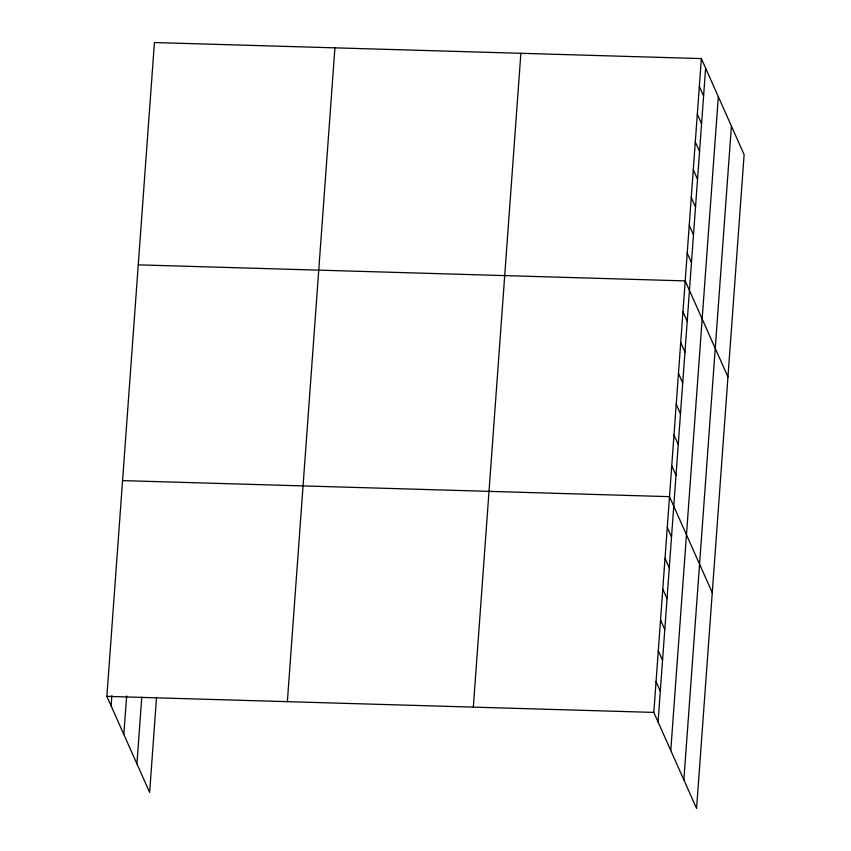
<?xml version="1.0" encoding="UTF-8"?>
<svg xmlns="http://www.w3.org/2000/svg" width="851" height="851" viewBox="0 0 851 851"><rect width="100%" height="100%" fill="white"/><g stroke="black" fill="none" stroke-linecap="round" stroke-linejoin="round"><path stroke-width="1.28" d="M156.541 697.373L149.638 792.409L106.875 696.373L154.425 42.55L701.362 58.591L744.125 154.627L696.575 808.45L653.813 712.415L701.362 58.591M111.13 705.926L111.875 695.65M123.842 734.466L126.639 695.937M136.926 763.868L141.787 697.086M287.361 701.671L334.922 47.847M473.326 707.117L520.876 53.294M658.068 721.967L705.617 68.144M670.779 750.508L718.329 96.684M683.864 779.91L731.413 126.086M138.256 264.852L685.193 280.894L727.956 376.929M122.565 480.613L669.503 496.654L712.266 592.69M106.875 696.373L653.813 712.415M699.341 86.377L703.596 95.929M697.32 114.162L701.575 123.714M695.299 141.947L699.554 151.51M693.278 169.743L697.533 179.295M691.257 197.528L695.512 207.08M689.236 225.313L693.491 234.865M687.214 253.098L691.469 262.651M682.959 311.711L687.214 321.263M680.715 342.538L684.97 352.091M678.47 373.355L682.725 382.907M676.237 404.182L680.481 413.735M673.992 435.01L678.247 444.562M671.747 465.827L676.002 475.379M667.269 527.471L671.513 537.024M665.025 558.299L669.28 567.851M662.78 589.115L667.035 598.678M660.536 619.943L664.791 629.495M658.302 650.77L662.557 660.323M656.057 681.587L660.312 691.14"/></g></svg>
